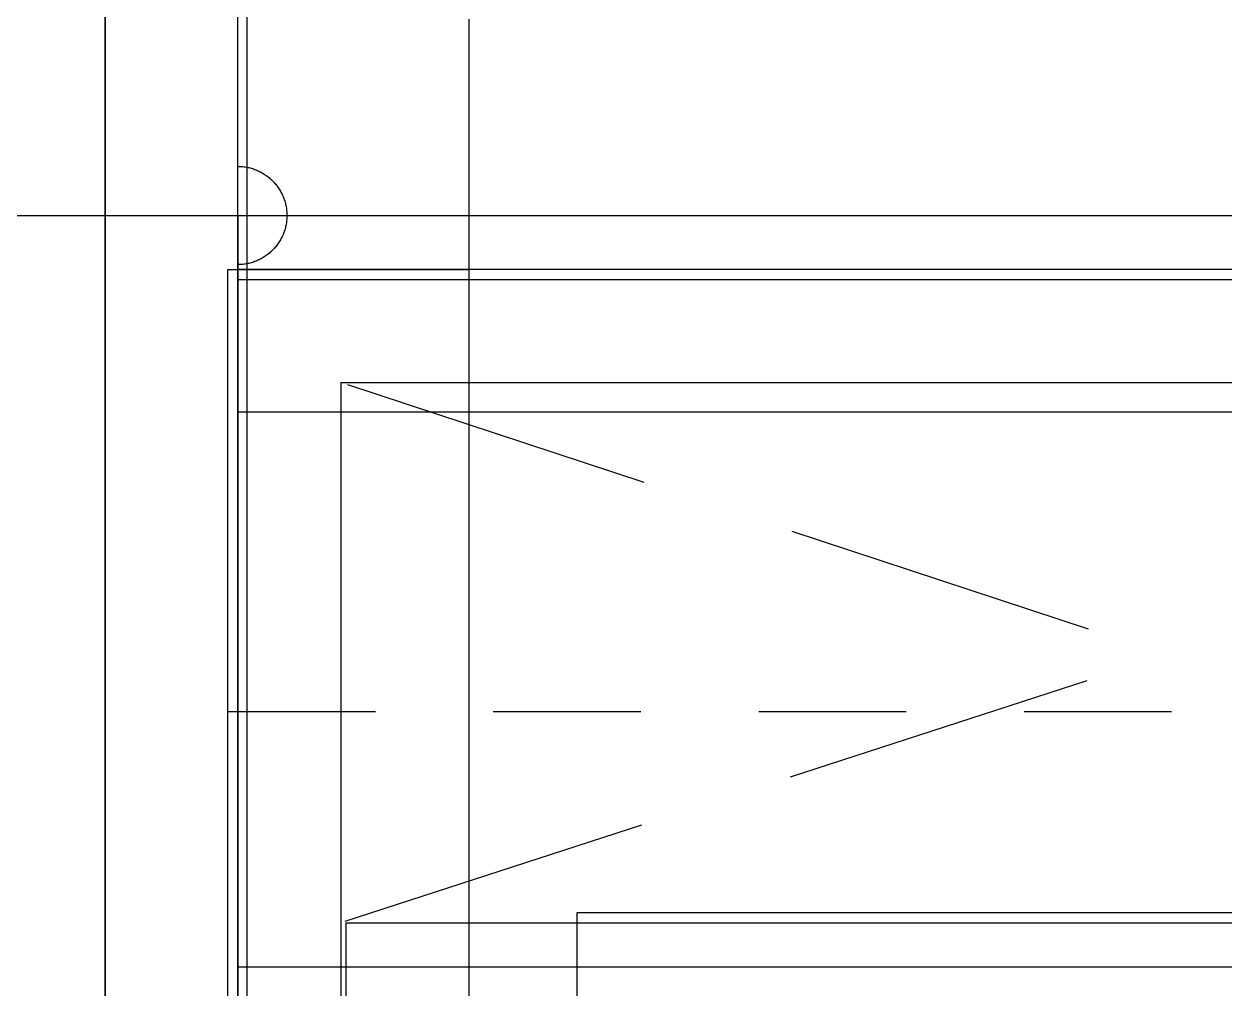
# Model space of a CAD drawing. Header units: millimetres. Extents: x 7294529 to 7346664, y 234399 to 276449.
# Drawn here: x 7306057 to 7307279, y 250222 to 251204 of the extents above; entities that cross this region are included whole.
import ezdxf
from ezdxf.xclip import XClip

# ---------------------------------------------------------------- set-up
doc = ezdxf.new("R2010")
doc.units = ezdxf.units.MM
doc.header["$LTSCALE"] = 100
doc.header["$XCLIPFRAME"] = 2
for name, pattern in [('C-303-L-TF_39B+59C$0$CEN', [62, 60, -1, 0, -1]), ('ST-DASH', [2.7, 1.5, -1.2]), ('U-39B-EX$0$CEN', [62, 60, -1, 0, -1]), ('U-59C-EX$0$CEN', [62, 60, -1, 0, -1]), ('U-59C-EX$0$HIDDEN2', [4.7625, 3.175, -1.5875])]:
    doc.linetypes.add(name, pattern=pattern)
for name, color, linetype in [('AA-BORD-XREF', 15, 'Continuous'), ('BP', 7, 'Continuous'), ('C-303-L-TF_39B+59C$0$CEN', 1, 'C-303-L-TF_39B+59C$0$CEN'), ('C-303-L-TF_39B+59C$0$COL', 2, 'Continuous'), ('C-303-L-TF_39B+59C$0$INS', 8, 'Continuous'), ('U-39B-EX$0$CEN', 1, 'U-39B-EX$0$CEN'), ('U-39B-EX$0$S-ELE', 4, 'Continuous'), ('U-59C-EX$0$CEN', 1, 'U-59C-EX$0$CEN'), ('U-59C-EX$0$CON', 2, 'Continuous'), ('U-59C-EX$0$INSUL_line', 8, 'Continuous'), ('U-59C-EX$0$OPEN', 1, 'U-59C-EX$0$HIDDEN2'), ('U-59C-EX$0$WAL', 3, 'Continuous'), ('결로방지', 4, 'ST-DASH')]:
    doc.layers.add(name, color=color, linetype=linetype)
for name, color, linetype, plot in [('CUT-LINE', 105, 'Continuous', False), ('Defpoint', 142, 'Continuous', False), ('U-59C-EX$0$MC', 152, 'Continuous', False), ('U-59C-EX$0$기준점', 44, 'Continuous', False)]:
    doc.layers.add(name, color=color, linetype=linetype, plot=plot)

# ---------------------------------------------------------------- blocks, each defined once
blk = doc.blocks.new('U-59C-EX$0$기준점')
at = {"layer": 'U-59C-EX$0$기준점'}
for q in [(0, 100), (100, 0)]:
    blk.add_line((0, 0), q, dxfattribs=at)
blk.add_circle((0, 0), 50, dxfattribs=at)
blk = doc.blocks.new('U-59C-EX')
at = {"layer": 'U-59C-EX$0$CEN'}
for p, q in [((0, -7185), (0, 200)), ((-200, 0), (4255, 0)), ((-200, -765), (2015, -765))]:
    blk.add_line(p, q, dxfattribs=at)
at = {"layer": 'U-59C-EX$0$CON'}
blk.add_line((1795, -55), (-20, -55), dxfattribs=at)
at = {"layer": 'U-59C-EX$0$INSUL_line'}
for p, q in [((-10, -65), (1805, -65)), ((105, -170), (1855, -170)), ((105, -170), (105, -6335))]:
    blk.add_line(p, q, dxfattribs=at)
at = {"layer": 'U-59C-EX$0$MC'}
for p, q in [((235, 200), (235, -3225)), ((-200, -200), (4255, -200))]:
    blk.add_line(p, q, dxfattribs=at)
at = {"layer": 'U-59C-EX$0$OPEN'}
for p, q in [((1770, -720), (105, -170)), ((1770, -180), (105, -720))]:
    blk.add_line(p, q, dxfattribs=at)
at = {"layer": 'U-59C-EX$0$WAL'}
for q in [(1770, -720), (110, -3070)]:
    blk.add_line((110, -720), q, dxfattribs=at)
at = {"layer": 'U-59C-EX$0$기준점'}
blk.add_blockref('U-59C-EX$0$기준점', (0, 0), dxfattribs=at)
blk = doc.blocks.new('U-39B-EX$0$S-CEN')
at = {"layer": 'U-39B-EX$0$S-ELE', "color": 8, "linetype": 'U-39B-EX$0$CEN'}
blk.add_line((0, -500), (0, 9430), dxfattribs=at)
blk = doc.blocks.new('U-39B-EX', base_point=(0, 0))
at = {"layer": 'U-39B-EX$0$CEN'}
blk.add_line((0, -9730), (0, 200), dxfattribs=at)
at = {"layer": 'U-39B-EX$0$S-ELE'}
blk.add_blockref('U-39B-EX$0$S-CEN', (0, -9230), dxfattribs=at)
blk = doc.blocks.new('BORD-303')
at = {"layer": 'Defpoint'}
blk.add_lwpolyline([(-24410, 0), (-25980, 0), (-25980, -2270), (-24410, -2270)], close=True, dxfattribs=at)
blk = doc.blocks.new('C-303-L-TF_39B+59C', base_point=(0, 0))
at = {"layer": 'C-303-L-TF_39B+59C$0$CEN'}
for p, q in [((0, 185), (0, -9730)), ((-300, -2545), (4500, -2545)), ((135, -2545), (135, -9730))]:
    blk.add_line(p, q, dxfattribs=at)
at = {"layer": 'C-303-L-TF_39B+59C$0$COL'}
blk.add_lwpolyline([(270, -8980), (125, -8980), (125, -2600), (370, -2600)], dxfattribs=at)
at = {"layer": 'C-303-L-TF_39B+59C$0$INS'}
blk.add_lwpolyline([(270, -8970), (135, -8970), (135, -2610), (370, -2610)], dxfattribs=at)

msp = doc.modelspace()

# ---------------------------------------------------------------- block references
at = {"layer": 'BP'}
ref = msp.add_blockref('U-59C-EX', (7306274.4, 251009.4), dxfattribs=at)
XClip(ref).set_block_clipping_path([(12590, -7184.9999999999), (0, -7184.9999999999), (0, 300.0000000002), (4055.0000000028, 300.0000000099), (4055.0000000028, 1674.9999999992), (4320, 1674.9999999992), (4820, 2135.0000000001), (12590.0000000009, 2135.0000000001)])

# ---------------------------------------------------------------- next in the draw order: block references
ref = msp.add_blockref('U-39B-EX', (7306139.4, 253554.4), dxfattribs=at)
XClip(ref).set_block_clipping_path([(-7279.9999999991, 1285.0000000001), (-3835.7908654474, 1285.0000000001), (-3335.7908654474, 784.9999999997), (144.2091345536, 784.9999999997), (144.2091345536, -9729.9999999999), (-7279.9999999991, -9729.9999999999)])

# ---------------------------------------------------------------- next in the draw order: linework, layer by layer
at = {"layer": 'CUT-LINE'}
for points in [[(7298859.4, 254839.4), (7302303.6, 254839.4), (7302803.6, 254339.4), (7306283.6, 254339.4), (7306283.6, 243824.4), (7298859.4, 243824.4)], [(7318864.4, 243824.4), (7306274.4, 243824.4), (7306274.4, 251309.4), (7310329.4, 251309.4), (7310329.4, 252684.4), (7310594.4, 252684.4), (7311094.4, 253144.4), (7318864.4, 253144.4)]]:
    msp.add_lwpolyline(points, close=True, dxfattribs=at)
at = {"layer": '결로방지'}
msp.add_lwpolyline([(7306264.4, 250504.4), (7309899.4, 250504.4), (7309899.4, 250054.4), (7310219.4, 250054.4)], dxfattribs=at)

# ---------------------------------------------------------------- next in the draw order: block references
at = {"layer": 'AA-BORD-XREF'}
msp.add_blockref('BORD-303', (7332599.4, 250299.4), dxfattribs=at)
at = {"layer": 'BP'}
msp.add_blockref('C-303-L-TF_39B+59C', (7306139.4, 253554.4), dxfattribs=at)

doc.saveas('drawing.dxf')
